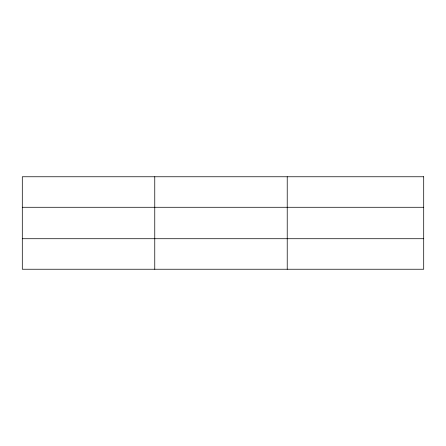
<?xml version="1.0" encoding="UTF-8"?>
<svg xmlns="http://www.w3.org/2000/svg" width="446" height="446" viewBox="0 0 446 446"><rect width="100%" height="100%" fill="white"/><g stroke="black" fill="none" stroke-linecap="round" stroke-linejoin="round"><path stroke-width="0.67" d="M154.762 176.761L154.762 269.239M287.224 176.761L287.224 269.239M22.3 207.279L423.7 207.279M22.3 238.721L423.7 238.721M423.7 176.761L423.7 269.239L22.3 269.239L22.3 176.761L423.7 176.761"/></g></svg>
